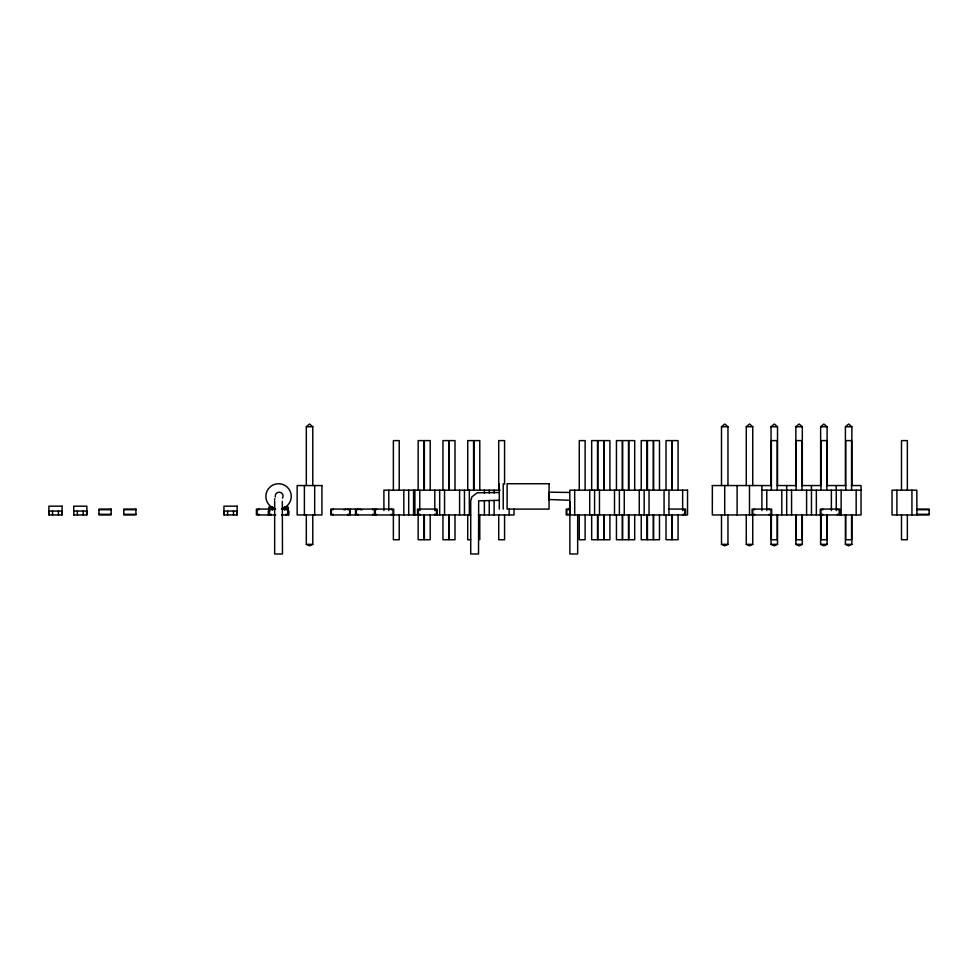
<?xml version="1.0" encoding="UTF-8"?>
<svg xmlns="http://www.w3.org/2000/svg" width="978" height="978" viewBox="0 0 978 978"><rect width="100%" height="100%" fill="white"/><g stroke="black" fill="none" stroke-linecap="round" stroke-linejoin="round"><path stroke-width="1.47" d="M274.659 499.941L274.671 498.743M549.074 499.514L568.609 500.247M272.287 509.831L272.618 507.399M569.172 492.447L549.135 492.191L549.025 499.99M306.31 485.553L306.31 426.75L309.537 424.012L312.777 426.75L312.777 485.553M721.495 485.553L721.495 426.75L724.747 424.012L727.962 426.75L727.962 485.553M746.275 485.553L746.275 426.75L749.527 424.012L752.742 426.75L752.742 485.553M771.055 485.553L771.055 426.75L774.319 424.012L777.522 426.75L777.522 485.553M795.847 485.553L795.847 426.75L799.099 424.012L802.315 426.75L802.315 485.553M820.628 485.553L820.628 426.75L823.879 424.012L827.095 426.75L827.095 485.553M845.408 485.553L845.408 426.75L848.659 424.012L851.875 426.75L851.875 485.553M282.336 501.298L282.471 553.988L274.659 553.988L274.659 501.237M312.777 514.954L312.777 544.355L309.574 545.797L306.31 544.355L306.31 514.954M727.962 514.954L727.962 544.355L724.735 545.797L721.495 544.355L721.495 514.954M752.742 514.954L752.742 544.355L749.515 545.797L746.275 544.355L746.275 514.954M777.522 514.954L777.522 544.355L774.295 545.797L771.055 544.355L771.055 514.954M802.315 514.954L802.315 544.355L799.087 545.797L795.847 544.355L795.847 514.954M827.095 514.954L827.095 544.355L823.867 545.797L820.628 544.355L820.628 514.954M851.875 514.954L851.875 544.355L848.647 545.797L845.408 544.355L845.408 514.954M569.868 501.482L569.868 553.988L577.668 553.988L577.668 514.795M306.31 426.75L312.777 426.75M721.495 426.75L727.962 426.75M746.275 426.75L752.742 426.75M771.055 426.75L777.522 426.75M795.847 426.75L802.315 426.75M820.628 426.75L827.095 426.75M845.408 426.75L851.875 426.75M712.326 485.553L771.556 485.553M777.033 485.553L796.336 485.553M801.813 485.553L821.129 485.553M826.593 485.553L845.909 485.553M851.386 485.553L861.043 485.553L861.043 514.954L712.326 514.954L712.351 485.553M500.137 490.174L383.902 490.174L383.902 510.577M761.899 490.174L861.043 490.174M499.306 492.509L477.215 492.778L471.861 496.885L470.724 501.042L470.724 553.988L478.523 553.988L478.682 500.822L499.306 500.32M275.637 509.073L256.395 509.073L256.395 514.954L275.637 514.954M281.493 509.073L288.339 509.073M668.426 509.073L685.541 509.073L685.541 514.954M916.924 509.073L929.1 509.073L929.1 514.954L892.034 514.954L892.034 490.174L916.814 490.174L916.924 514.954M98.974 509.721L111.15 509.721M123.754 509.721L135.93 509.721M343.755 509.721L345.589 509.721L345.589 509.073M362.092 509.721L360.259 509.721L360.259 509.073M374.745 509.721L376.579 509.721L376.579 509.073M916.924 509.721L929.1 509.721M48.9 511.054L62.079 511.054M73.692 511.054L86.859 511.054M223.962 511.054L237.128 511.054M269.781 511.054L268.314 511.054L268.314 514.954M288.058 511.054L288.816 511.054L288.816 514.954L281.493 514.954M98.974 514.306L111.15 514.306M123.754 514.306L135.93 514.306M374.745 514.306L376.579 514.306L376.579 514.954M916.924 514.306L929.1 514.306M73.692 514.954L86.859 514.954L86.859 506.176L73.692 506.176L73.876 514.954M470.662 514.954L330.747 514.954L330.747 509.073L393.682 509.073L393.682 514.954M478.364 514.954L514.037 514.954L514.037 509.122M470.662 539.746L467.728 539.746L467.728 514.954M306.31 544.355L312.777 544.355M721.495 544.355L727.962 544.355M746.275 544.355L752.742 544.355M771.055 544.355L777.522 544.355M795.847 544.355L802.315 544.355M820.628 544.355L827.095 544.355M845.408 544.355L851.875 544.355M284.512 507.399L284.842 509.831M911.936 490.174L911.936 514.954M907.352 490.174L907.352 440.601L901.496 440.601L901.496 490.174M907.352 514.954L907.352 539.746L901.496 539.746L901.496 514.954M896.912 490.174L896.912 514.954M856.166 490.174L856.166 514.954M851.581 490.174L851.581 440.601L845.725 440.601L845.725 490.174M851.581 514.954L851.581 539.746L845.725 539.746L845.725 514.954M841.141 490.174L841.141 514.954M839.833 514.954L839.833 509.073L820.285 509.073L820.285 514.954M837.4 509.073L837.4 509.721L839.222 509.721L839.222 514.306L837.4 514.306L837.4 514.954M836.239 485.553L836.239 489.966M836.263 490.174L836.263 510.577M831.373 490.174L831.373 510.577M826.789 490.174L826.789 440.601L820.933 440.601L820.933 490.174M826.789 514.954L826.789 539.746L820.933 539.746L820.933 514.954M822.73 509.073L822.73 509.721L820.897 509.721L820.897 514.306L822.73 514.306L822.73 514.954M816.349 490.174L816.349 514.954M811.471 490.174L811.471 514.954M811.459 485.553L811.459 489.966M806.593 490.174L806.593 514.954M802.009 490.174L802.009 440.601L796.153 440.601L796.153 490.174M802.009 514.954L802.009 539.746L796.153 539.746L796.153 514.954M791.569 490.174L791.569 514.954M786.679 485.553L786.679 489.966M786.691 490.174L786.691 514.954M781.801 490.174L781.801 514.954M777.217 490.174L777.217 440.601L771.361 440.601L771.361 490.174M777.217 514.954L777.217 539.746L771.361 539.746L771.361 514.954M771.679 514.954L771.679 509.073L752.119 509.073L752.119 514.954M769.234 509.073L769.234 509.721L771.067 509.721L771.067 514.306L769.234 514.306L769.234 514.954M766.776 490.174L766.776 510.577M761.899 485.553L761.899 510.577M754.564 509.073L754.564 509.721L752.73 509.721L752.73 514.306L754.564 514.306L754.564 514.954M749.49 485.553L749.49 514.954M737.106 485.553L737.106 514.954M724.71 485.553L724.71 514.954M683.096 509.073L683.096 509.721L684.93 509.721L684.93 514.306L683.096 514.306L683.096 514.954M682.656 490.174L682.656 510.577M678.072 490.174L678.072 440.601L672.216 440.601L672.216 490.174M678.072 514.954L678.072 539.746L672.216 539.746L672.216 514.954M671.874 490.174L671.874 440.601L666.018 440.601L666.018 490.174M671.874 514.954L671.874 539.746L666.018 539.746L666.018 514.954M668.952 490.174L668.952 514.954M664.074 490.174L664.074 514.954M659.49 490.174L659.49 440.601L653.634 440.601L653.634 490.174M659.49 514.954L659.49 539.746L653.634 539.746L653.634 514.954M653.292 490.174L653.292 440.601L647.436 440.601L647.436 490.174M653.292 514.954L653.292 539.746L647.436 539.746L647.436 514.954M649.037 490.174L649.037 514.954M647.094 490.174L647.094 440.601L641.238 440.601L641.238 490.174M647.094 514.954L647.094 539.746L641.238 539.746L641.238 514.954M644.16 490.174L644.16 514.954M639.282 490.174L639.282 514.954M634.698 490.174L634.698 440.601L628.842 440.601L628.842 490.174M634.698 514.954L634.698 539.746L628.842 539.746L628.842 514.954M628.499 490.174L628.499 440.601L622.644 440.601L622.644 490.174M628.499 514.954L628.499 539.746L622.644 539.746L622.644 514.954M624.257 490.174L624.257 514.954M622.301 490.174L622.301 440.601L616.446 440.601L616.446 490.174M622.301 514.954L622.301 539.746L616.446 539.746L616.446 514.954M619.38 490.174L619.38 514.954M614.502 490.174L614.502 514.954M609.917 490.174L609.917 440.601L604.062 440.601L604.062 490.174M609.917 514.954L609.917 539.746L604.062 539.746L604.062 514.954M603.719 490.174L603.719 440.601L597.864 440.601L597.864 490.174M603.719 514.954L603.719 539.746L597.864 539.746L597.864 514.954M599.465 490.174L599.465 514.954M597.521 490.174L597.521 440.601L591.666 440.601L591.666 490.174M597.521 514.954L597.521 539.746L591.666 539.746L591.666 514.954M594.587 490.174L594.587 514.954M589.71 490.174L589.71 514.954M585.125 490.174L585.125 440.601L579.269 440.601L579.269 490.174M585.125 514.954L585.125 539.746L579.269 539.746L579.269 514.954M574.685 490.174L574.685 514.954M509.159 509.122L509.159 514.954M504.575 484.159L504.575 440.601L498.719 440.601L498.719 490.174M504.575 514.954L504.575 539.746L498.719 539.746L498.719 514.954M503.218 483.731L503.218 509.098M499.306 483.731L499.306 509.098M494.122 490.174L494.122 493.083M494.122 500.381L494.122 514.954M489.244 490.174L489.244 493.083M489.244 500.381L489.244 514.954M484.367 490.174L484.367 493.083M484.367 500.381L484.367 514.954M479.782 490.174L479.782 440.601L473.927 440.601L473.927 490.174M479.782 514.954L479.782 539.746M473.584 490.174L473.584 440.601L467.728 440.601L467.728 490.174M469.342 490.174L469.342 514.954M464.464 490.174L464.464 514.954M459.587 490.174L459.587 514.954M455.002 490.174L455.002 440.601L449.146 440.601L449.146 490.174M455.002 514.954L455.002 539.746L449.146 539.746L449.146 514.954M448.804 490.174L448.804 440.601L442.948 440.601L442.948 490.174M448.804 514.954L448.804 539.746L442.948 539.746L442.948 514.954M444.55 490.174L444.55 514.954M439.672 490.174L439.672 514.954M437.056 514.954L437.056 509.073L417.508 509.073L417.508 514.954M434.794 490.174L434.794 510.577M434.611 509.073L434.611 509.721L436.445 509.721L436.445 514.306L434.611 514.306L434.611 514.954M430.21 490.174L430.21 440.601L424.354 440.601L424.354 490.174M430.21 514.954L430.21 539.746L424.354 539.746L424.354 514.954M424.012 490.174L424.012 440.601L418.156 440.601L418.156 490.174M424.012 514.954L424.012 539.746L418.156 539.746L418.156 514.954M419.953 509.073L419.953 509.721L418.119 509.721L418.119 514.306L419.953 514.306L419.953 514.954M419.77 490.174L419.77 510.577M414.892 490.174L414.892 514.954M413.572 490.174L413.572 514.954M408.694 490.174L408.694 514.954M403.816 490.174L403.816 514.954M399.232 490.174L399.232 440.601L393.376 440.601L393.376 490.174M399.232 514.954L399.232 539.746L393.376 539.746L393.376 514.954M391.237 509.073L391.237 509.721L393.07 509.721L393.07 514.306L391.237 514.306L391.237 514.954M388.792 490.174L388.792 510.577M375.1 509.073L375.1 514.954M372.655 509.073L372.655 509.721L374.488 509.721L374.488 514.306L372.655 514.306L372.655 514.954M357.985 509.073L357.985 509.721L356.151 509.721L356.151 514.306L357.985 514.306L357.985 514.954M355.54 509.073L355.54 514.954M350.307 509.073L350.307 514.954M347.862 509.073L347.862 509.721L349.696 509.721L349.696 514.306L347.862 514.306L347.862 514.954M333.192 509.073L333.192 509.721L331.359 509.721L331.359 514.306L333.192 514.306L333.192 514.954M314.671 485.553L314.671 514.954M304.402 485.553L304.402 514.954M288.339 514.954L288.327 507.154L284.415 507.154L284.415 509.88M285.894 509.073L285.894 509.721L287.728 509.721L287.728 514.306L285.894 514.306L285.894 514.954M272.715 509.88L272.715 507.154L268.803 507.154L268.791 514.954M271.236 509.073L271.236 509.721L269.402 509.721L269.402 514.306L271.236 514.306L271.236 514.954M258.84 509.073L258.84 509.721L257.006 509.721L257.006 514.306L258.84 514.306L258.84 514.954M236.933 511.054L236.933 514.954M233.473 511.054L233.473 514.954M227.617 511.054L227.617 514.954M224.158 511.054L224.158 514.954M86.663 511.054L86.663 514.954M83.203 511.054L83.203 514.954M77.348 511.054L77.348 514.954M61.883 511.054L61.883 514.954M58.411 511.054L58.411 514.954M52.555 511.054L52.555 514.954M49.096 511.054L49.096 514.954M275.283 508.67A12.69 12.69 0 0 1 268.168 489.134A12.69 12.69 0 0 1 288.95 489.134A12.69 12.69 0 0 1 281.847 508.67M275.393 495.002A3.9 3.9 0 0 1 280.71 492.521A3.9 3.9 0 0 1 282.471 498.12M275.344 497.02A3.9 3.9 0 0 1 275.234 496.005M549.074 483.731L507.117 483.731L507.117 509.098L549.074 509.098L549.074 483.731M321.933 485.553L297.153 485.553L297.153 514.954L321.933 514.954L321.933 485.553M687.534 490.174L569.807 490.174L569.807 514.954L687.534 514.954L687.534 490.174M62.079 506.176L48.9 506.176L48.9 514.954L62.079 514.954L62.079 506.176M237.128 506.176L223.962 506.176L223.962 514.954L237.128 514.954L237.128 506.176M111.15 509.073L98.974 509.073L98.974 514.954L111.15 514.954L111.15 509.073M135.93 509.073L123.754 509.073L123.754 514.954L135.93 514.954L135.93 509.073M568.67 509.073L566.225 509.073L566.225 514.954L568.67 514.954L568.67 514.306L566.837 514.306L566.837 509.721L568.67 509.721L568.67 509.073"/></g></svg>
